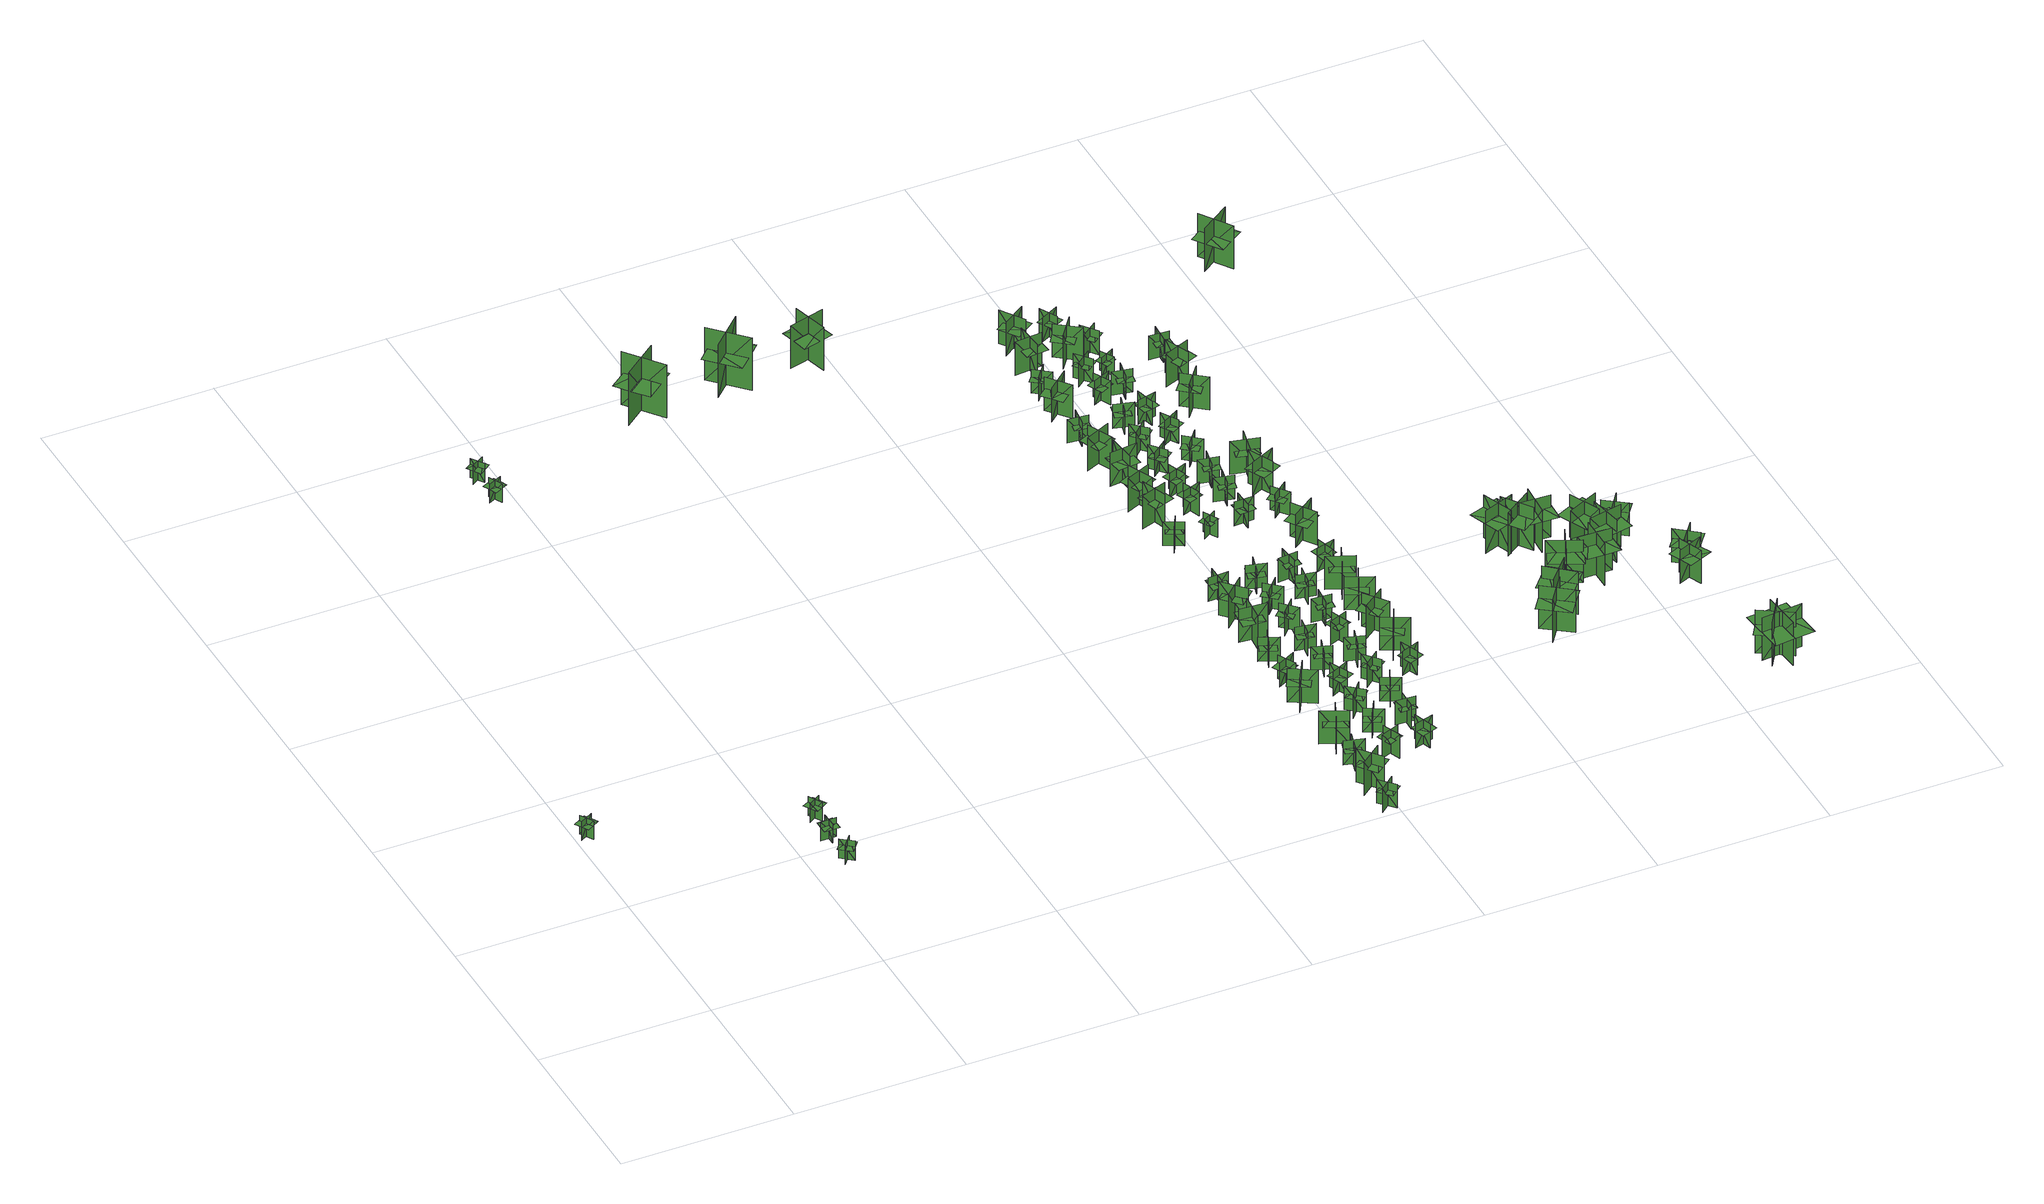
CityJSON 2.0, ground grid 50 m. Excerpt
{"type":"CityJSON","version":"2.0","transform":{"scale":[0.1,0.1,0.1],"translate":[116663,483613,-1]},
"CityObjects":{
"tree1":{"type":"SolitaryVegetationObject","geometry":[{"type":"MultiSurface","lod":"1","boundaries":[[[0,1,2]],[[0,2,3]],[[4,5,6]],[[4,6,7]],[[8,9,10]],[[8,10,11]],[[8,11,12]],[[8,12,13]]]}]},
"tree2":{"type":"SolitaryVegetationObject","geometry":[{"type":"MultiSurface","lod":"1","boundaries":[[[14,15,16]],[[14,16,17]],[[18,19,20]],[[18,20,21]],[[22,23,24]],[[22,24,25]],[[22,25,26]],[[22,26,27]]]}]},
"tree3":{"type":"SolitaryVegetationObject","geometry":[{"type":"MultiSurface","lod":"1","boundaries":[[[28,29,30]],[[28,30,31]],[[32,33,34]],[[32,34,35]],[[36,37,38]],[[36,38,39]],[[36,39,40]],[[36,40,41]]]}]},
"tree4":{"type":"SolitaryVegetationObject","geometry":[{"type":"MultiSurface","lod":"1","boundaries":[[[42,43,44]],[[42,44,45]],[[46,47,48]],[[46,48,49]],[[50,51,52]],[[50,52,53]],[[50,53,54]],[[50,54,55]]]}]},
"tree5":{"type":"SolitaryVegetationObject","geometry":[{"type":"MultiSurface","lod":"1","boundaries":[[[56,57,58]],[[56,58,59]],[[60,61,62]],[[60,62,63]],[[64,65,66]],[[64,66,67]],[[64,67,68]],[[64,68,69]]]}]},
"tree6":{"type":"SolitaryVegetationObject","geometry":[{"type":"MultiSurface","lod":"1","boundaries":[[[70,71,72]],[[70,72,73]],[[74,75,76]],[[74,76,77]],[[78,79,80]],[[78,80,81]],[[78,81,82]],[[78,82,83]]]}]},
"tree7":{"type":"SolitaryVegetationObject","geometry":[{"type":"MultiSurface","lod":"1","boundaries":[[[84,85,86]],[[84,86,87]],[[88,89,90]],[[88,90,91]],[[92,93,94]],[[92,94,95]],[[92,96,97]],[[92,97,93]]]}]},
"tree8":{"type":"SolitaryVegetationObject","geometry":[{"type":"MultiSurface","lod":"1","boundaries":[[[98,99,100]],[[98,100,101]],[[102,103,104]],[[102,104,105]],[[106,107,108]],[[106,108,109]],[[106,110,111]],[[106,111,107]]]}]},
"tree9":{"type":"SolitaryVegetationObject","geometry":[{"type":"MultiSurface","lod":"1","boundaries":[[[112,113,114]],[[112,114,115]],[[116,117,118]],[[116,118,119]],[[120,121,122]],[[120,122,123]],[[120,123,124]],[[120,124,125]]]}]},
"tree10":{"type":"SolitaryVegetationObject","geometry":[{"type":"MultiSurface","lod":"1","boundaries":[[[126,127,128]],[[126,128,129]],[[130,131,132]],[[130,132,133]],[[134,135,136]],[[134,136,137]],[[134,137,138]],[[134,138,139]]]}]},
"tree11":{"type":"SolitaryVegetationObject","geometry":[{"type":"MultiSurface","lod":"1","boundaries":[[[140,141,142]],[[140,142,143]],[[144,145,146]],[[144,146,147]],[[148,149,150]],[[148,150,151]],[[148,151,152]],[[148,152,153]]]}]},
"tree12":{"type":"SolitaryVegetationObject","geometry":[{"type":"MultiSurface","lod":"1","boundaries":[[[154,155,156]],[[154,156,157]],[[158,159,160]],[[158,160,161]],[[162,163,164]],[[162,164,165]],[[162,165,166]],[[162,166,167]]]}]},
"tree13":{"type":"SolitaryVegetationObject","geometry":[{"type":"MultiSurface","lod":"1","boundaries":[[[168,169,170]],[[168,170,171]],[[172,173,174]],[[172,174,175]],[[176,177,178]],[[176,178,179]],[[176,179,180]],[[176,180,181]]]}]},
"tree14":{"type":"SolitaryVegetationObject","geometry":[{"type":"MultiSurface","lod":"1","boundaries":[[[182,183,184]],[[182,184,185]],[[186,187,188]],[[186,188,189]],[[190,191,192]],[[190,192,193]],[[190,193,194]],[[190,194,195]]]}]},
"tree15":{"type":"SolitaryVegetationObject","geometry":[{"type":"MultiSurface","lod":"1","boundaries":[[[196,197,198]],[[196,198,199]],[[200,201,202]],[[200,202,203]],[[204,205,206]],[[204,206,207]],[[204,207,208]],[[204,208,209]]]}]},
"tree16":{"type":"SolitaryVegetationObject","geometry":[{"type":"MultiSurface","lod":"1","boundaries":[[[210,211,212]],[[210,212,213]],[[214,215,216]],[[214,216,217]],[[218,219,220]],[[218,220,221]],[[218,221,222]],[[218,222,223]]]}]},
"tree17":{"type":"SolitaryVegetationObject","geometry":[{"type":"MultiSurface","lod":"1","boundaries":[[[224,225,226]],[[224,226,227]],[[228,229,230]],[[228,230,231]],[[232,233,234]],[[232,234,235]],[[232,236,237]],[[232,237,233]]]}]},
"tree18":{"type":"SolitaryVegetationObject","geometry":[{"type":"MultiSurface","lod":"1","boundaries":[[[238,239,240]],[[238,240,241]],[[242,243,244]],[[242,244,245]],[[246,247,248]],[[246,248,249]],[[246,249,250]],[[246,250,251]]]}]},
"tree19":{"type":"SolitaryVegetationObject","geometry":[{"type":"MultiSurface","lod":"1","boundaries":[[[252,253,254]],[[252,254,255]],[[256,257,258]],[[256,258,259]],[[260,261,262]],[[260,262,263]],[[260,263,264]],[[260,264,265]]]}]},
"tree20":{"type":"SolitaryVegetationObject","geometry":[{"type":"MultiSurface","lod":"1","boundaries":[[[266,267,268]],[[266,268,269]],[[270,271,272]],[[270,272,273]],[[274,275,276]],[[274,276,277]],[[274,277,278]],[[274,278,279]]]}]},
"tree21":{"type":"SolitaryVegetationObject","geometry":[{"type":"MultiSurface","lod":"1","boundaries":[[[280,281,282]],[[280,282,283]],[[284,285,286]],[[284,286,287]],[[288,289,290]],[[288,290,291]],[[288,291,292]],[[288,292,293]]]}]},
"tree22":{"type":"SolitaryVegetationObject","geometry":[{"type":"MultiSurface","lod":"1","boundaries":[[[294,295,296]],[[294,296,297]],[[298,299,300]],[[298,300,301]],[[302,303,304]],[[302,304,305]],[[302,305,306]],[[302,306,307]]]}]},
"tree23":{"type":"SolitaryVegetationObject","geometry":[{"type":"MultiSurface","lod":"1","boundaries":[[[308,309,310]],[[308,310,311]],[[312,313,314]],[[312,314,315]],[[316,317,318]],[[316,318,319]],[[316,319,320]],[[316,320,321]]]}]},
"tree24":{"type":"SolitaryVegetationObject","geometry":[{"type":"MultiSurface","lod":"1","boundaries":[[[322,323,324]],[[322,324,325]],[[326,327,328]],[[326,328,329]],[[330,331,332]],[[330,332,333]],[[330,333,334]],[[330,334,335]]]}]},
"tree25":{"type":"SolitaryVegetationObject","geometry":[{"type":"MultiSurface","lod":"1","boundaries":[[[336,337,338]],[[336,338,339]],[[340,341,342]],[[340,342,343]],[[344,345,346]],[[344,346,347]],[[344,347,348]],[[344,348,349]]]}]},
"tree26":{"type":"SolitaryVegetationObject","geometry":[{"type":"MultiSurface","lod":"1","boundaries":[[[350,351,352]],[[350,352,353]],[[354,355,356]],[[354,356,357]],[[358,359,360]],[[358,360,361]],[[358,361,362]],[[358,362,363]]]}]},
"tree27":{"type":"SolitaryVegetationObject","geometry":[{"type":"MultiSurface","lod":"1","boundaries":[[[364,365,366]],[[364,366,367]],[[368,369,370]],[[368,370,371]],[[372,373,374]],[[372,374,375]],[[372,375,376]],[[372,376,377]]]}]},
"tree28":{"type":"SolitaryVegetationObject","geometry":[{"type":"MultiSurface","lod":"1","boundaries":[[[378,379,380]],[[378,380,381]],[[382,383,384]],[[382,384,385]],[[386,387,388]],[[386,388,389]],[[386,389,390]],[[386,390,391]]]}]},
"tree29":{"type":"SolitaryVegetationObject","geometry":[{"type":"MultiSurface","lod":"1","boundaries":[[[392,393,394]],[[392,394,395]],[[396,397,398]],[[396,398,399]],[[400,401,402]],[[400,402,403]],[[400,403,404]],[[400,404,405]]]}]},
"tree30":{"type":"SolitaryVegetationObject","geometry":[{"type":"MultiSurface","lod":"1","boundaries":[[[406,407,408]],[[406,408,409]],[[410,411,412]],[[410,412,413]],[[414,415,416]],[[414,416,417]],[[414,417,418]],[[414,418,419]]]}]},
"tree31":{"type":"SolitaryVegetationObject","geometry":[{"type":"MultiSurface","lod":"1","boundaries":[[[420,421,422]],[[420,422,423]],[[424,425,426]],[[424,426,427]],[[428,429,430]],[[428,430,431]],[[428,431,432]],[[428,432,433]]]}]},
"tree32":{"type":"SolitaryVegetationObject","geometry":[{"type":"MultiSurface","lod":"1","boundaries":[[[434,435,436]],[[434,436,437]],[[438,439,440]],[[438,440,441]],[[442,443,444]],[[442,444,445]],[[442,445,446]],[[442,446,447]]]}]},
"tree33":{"type":"SolitaryVegetationObject","geometry":[{"type":"MultiSurface","lod":"1","boundaries":[[[448,449,450]],[[448,450,451]],[[452,453,454]],[[452,454,455]],[[456,457,458]],[[456,458,459]],[[456,459,460]],[[456,460,461]]]}]},
"tree34":{"type":"SolitaryVegetationObject","geometry":[{"type":"MultiSurface","lod":"1","boundaries":[[[462,463,464]],[[462,464,465]],[[466,467,468]],[[466,468,469]],[[470,471,472]],[[470,472,473]],[[470,473,474]],[[470,474,475]]]}]},
"tree35":{"type":"SolitaryVegetationObject","geometry":[{"type":"MultiSurface","lod":"1","boundaries":[[[476,477,478]],[[476,478,479]],[[480,481,482]],[[480,482,483]],[[484,485,486]],[[484,486,487]],[[484,487,488]],[[484,488,489]]]}]},
"tree36":{"type":"SolitaryVegetationObject","geometry":[{"type":"MultiSurface","lod":"1","boundaries":[[[490,491,492]],[[490,492,493]],[[494,495,496]],[[494,496,497]],[[498,499,500]],[[498,500,501]],[[498,501,502]],[[498,502,503]]]}]},
"tree37":{"type":"SolitaryVegetationObject","geometry":[{"type":"MultiSurface","lod":"1","boundaries":[[[504,505,506]],[[504,506,507]],[[508,509,510]],[[508,510,511]],[[512,513,514]],[[512,514,515]],[[512,515,516]],[[512,516,517]]]}]},
"tree38":{"type":"SolitaryVegetationObject","geometry":[{"type":"MultiSurface","lod":"1","boundaries":[[[518,519,520]],[[518,520,521]],[[522,523,524]],[[522,524,525]],[[526,527,528]],[[526,528,529]],[[526,529,530]],[[526,530,531]]]}]},
"tree39":{"type":"SolitaryVegetationObject","geometry":[{"type":"MultiSurface","lod":"1","boundaries":[[[532,533,534]],[[532,534,535]],[[536,537,538]],[[536,538,539]],[[540,541,542]],[[540,542,543]],[[540,543,544]],[[540,544,545]]]}]},
"tree40":{"type":"SolitaryVegetationObject","geometry":[{"type":"MultiSurface","lod":"1","boundaries":[[[546,547,548]],[[546,548,549]],[[550,551,552]],[[550,552,553]],[[554,555,556]],[[554,556,557]],[[554,557,558]],[[554,558,559]]]}]},
"tree41":{"type":"SolitaryVegetationObject","geometry":[{"type":"MultiSurface","lod":"1","boundaries":[[[560,561,562]],[[560,562,563]],[[564,565,566]],[[564,566,567]],[[568,569,570]],[[568,570,571]],[[568,571,572]],[[568,572,573]]]}]},
"tree42":{"type":"SolitaryVegetationObject","geometry":[{"type":"MultiSurface","lod":"1","boundaries":[[[574,575,576]],[[574,576,577]],[[578,579,580]],[[578,580,581]],[[582,583,584]],[[582,584,585]],[[582,585,586]],[[582,586,587]]]}]},
"tree43":{"type":"SolitaryVegetationObject","geometry":[{"type":"MultiSurface","lod":"1","boundaries":[[[588,589,590]],[[588,590,591]],[[592,593,594]],[[592,594,595]],[[596,597,598]],[[596,598,599]],[[596,599,600]],[[596,600,601]]]}]},
"tree44":{"type":"SolitaryVegetationObject","geometry":[{"type":"MultiSurface","lod":"1","boundaries":[[[602,603,604]],[[602,604,605]],[[606,607,608]],[[606,608,609]],[[610,611,612]],[[610,612,613]],[[610,613,614]],[[610,614,615]]]}]},
"tree45":{"type":"SolitaryVegetationObject","geometry":[{"type":"MultiSurface","lod":"1","boundaries":[[[616,617,618]],[[616,618,619]],[[620,621,622]],[[620,622,623]],[[624,625,626]],[[624,626,627]],[[624,627,628]],[[624,628,629]]]}]},
"tree46":{"type":"SolitaryVegetationObject","geometry":[{"type":"MultiSurface","lod":"1","boundaries":[[[630,631,632]],[[630,632,633]],[[634,635,636]],[[634,636,637]],[[638,639,640]],[[638,640,641]],[[638,641,642]],[[638,642,643]]]}]},
"tree47":{"type":"SolitaryVegetationObject","geometry":[{"type":"MultiSurface","lod":"1","boundaries":[[[644,645,646]],[[644,646,647]],[[648,649,650]],[[648,650,651]],[[652,653,654]],[[652,654,655]],[[652,655,656]],[[652,656,657]]]}]},
"tree48":{"type":"SolitaryVegetationObject","geometry":[{"type":"MultiSurface","lod":"1","boundaries":[[[658,659,660]],[[658,660,661]],[[662,663,664]],[[662,664,665]],[[666,667,668]],[[666,668,669]],[[666,669,670]],[[666,670,671]]]}]},
"tree49":{"type":"SolitaryVegetationObject","geometry":[{"type":"MultiSurface","lod":"1","boundaries":[[[672,673,674]],[[672,674,675]],[[676,677,678]],[[676,678,679]],[[680,681,682]],[[680,682,683]],[[680,683,684]],[[680,684,685]]]}]},
"tree50":{"type":"SolitaryVegetationObject","geometry":[{"type":"MultiSurface","lod":"1","boundaries":[[[686,687,688]],[[686,688,689]],[[690,691,692]],[[690,692,693]],[[694,695,696]],[[694,696,697]],[[694,697,698]],[[694,698,699]]]}]},
"tree51":{"type":"SolitaryVegetationObject","geometry":[{"type":"MultiSurface","lod":"1","boundaries":[[[700,701,702]],[[700,702,703]],[[704,705,706]],[[704,706,707]],[[708,709,710]],[[708,710,711]],[[708,711,712]],[[708,712,713]]]}]},
"tree52":{"type":"SolitaryVegetationObject","geometry":[{"type":"MultiSurface","lod":"1","boundaries":[[[714,715,716]],[[714,716,717]],[[718,719,720]],[[718,720,721]],[[722,723,724]],[[722,724,725]],[[722,725,726]],[[722,726,727]]]}]},
"tree53":{"type":"SolitaryVegetationObject","geometry":[{"type":"MultiSurface","lod":"1","boundaries":[[[728,729,730]],[[728,730,731]],[[732,733,734]],[[732,734,735]],[[736,737,738]],[[736,738,739]],[[736,739,740]],[[736,740,741]]]}]},
"tree54":{"type":"SolitaryVegetationObject","geometry":[{"type":"MultiSurface","lod":"1","boundaries":[[[742,743,744]],[[742,744,745]],[[746,747,748]],[[746,748,749]],[[750,751,752]],[[750,752,753]],[[750,753,754]],[[750,754,755]]]}]},
"tree55":{"type":"SolitaryVegetationObject","geometry":[{"type":"MultiSurface","lod":"1","boundaries":[[[756,757,758]],[[756,758,759]],[[760,761,762]],[[760,762,763]],[[764,765,766]],[[764,766,767]],[[764,767,768]],[[764,768,769]]]}]},
"tree56":{"type":"SolitaryVegetationObject","geometry":[{"type":"MultiSurface","lod":"1","boundaries":[[[770,771,772]],[[770,772,773]],[[774,775,776]],[[774,776,777]],[[778,779,780]],[[778,780,781]],[[778,781,782]],[[778,782,783]]]}]},
"tree57":{"type":"SolitaryVegetationObject","geometry":[{"type":"MultiSurface","lod":"1","boundaries":[[[784,785,786]],[[784,786,787]],[[788,789,790]],[[788,790,791]],[[792,793,794]],[[792,794,795]],[[792,795,796]],[[792,796,797]]]}]},
"tree58":{"type":"SolitaryVegetationObject","geometry":[{"type":"MultiSurface","lod":"1","boundaries":[[[798,799,800]],[[798,800,801]],[[802,803,804]],[[802,804,805]],[[806,807,808]],[[806,808,809]],[[806,809,810]],[[806,810,811]]]}]},
"tree59":{"type":"SolitaryVegetationObject","geometry":[{"type":"MultiSurface","lod":"1","boundaries":[[[812,813,814]],[[812,814,815]],[[816,817,818]],[[816,818,819]],[[820,821,822]],[[820,822,823]],[[820,823,824]],[[820,824,825]]]}]},
"tree60":{"type":"SolitaryVegetationObject","geometry":[{"type":"MultiSurface","lod":"1","boundaries":[[[826,827,828]],[[826,828,829]],[[830,831,832]],[[830,832,833]],[[834,835,836]],[[834,836,837]],[[834,837,838]],[[834,838,839]]]}]},
"tree61":{"type":"SolitaryVegetationObject","geometry":[{"type":"MultiSurface","lod":"1","boundaries":[[[840,841,842]],[[840,842,843]],[[844,845,846]],[[844,846,847]],[[848,849,850]],[[848,850,851]],[[848,851,852]],[[848,852,853]]]}]},
"tree62":{"type":"SolitaryVegetationObject","geometry":[{"type":"MultiSurface","lod":"1","boundaries":[[[854,855,856]],[[854,856,857]],[[858,859,860]],[[858,860,861]],[[862,863,864]],[[862,864,865]],[[862,865,866]],[[862,866,867]]]}]},
"tree63":{"type":"SolitaryVegetationObject","geometry":[{"type":"MultiSurface","lod":"1","boundaries":[[[868,869,870]],[[868,870,871]],[[872,873,874]],[[872,874,875]],[[876,877,878]],[[876,878,879]],[[876,879,880]],[[876,880,881]]]}]},
"tree64":{"type":"SolitaryVegetationObject","geometry":[{"type":"MultiSurface","lod":"1","boundaries":[[[882,883,884]],[[882,884,885]],[[886,887,888]],[[886,888,889]],[[890,891,892]],[[890,892,893]],[[890,893,894]],[[890,894,895]]]}]},
"tree65":{"type":"SolitaryVegetationObject","geometry":[{"type":"MultiSurface","lod":"1","boundaries":[[[896,897,898]],[[896,898,899]],[[900,901,902]],[[900,902,903]],[[904,905,906]],[[904,906,907]],[[904,907,908]],[[904,908,909]]]}]},
"tree66":{"type":"SolitaryVegetationObject","geometry":[{"type":"MultiSurface","lod":"1","boundaries":[[[910,911,912]],[[910,912,913]],[[914,915,916]],[[914,916,917]],[[918,919,920]],[[918,920,921]],[[918,921,922]],[[918,922,923]]]}]},
"tree67":{"type":"SolitaryVegetationObject","geometry":[{"type":"MultiSurface","lod":"1","boundaries":[[[924,925,926]],[[924,926,927]],[[928,929,930]],[[928,930,931]],[[932,933,934]],[[932,934,935]],[[932,935,936]],[[932,936,937]]]}]},
"tree68":{"type":"SolitaryVegetationObject","geometry":[{"type":"MultiSurface","lod":"1","boundaries":[[[938,939,940]],[[938,940,941]],[[942,943,944]],[[942,944,945]],[[946,947,948]],[[946,948,949]],[[946,949,950]],[[946,950,951]]]}]},
"tree69":{"type":"SolitaryVegetationObject","geometry":[{"type":"MultiSurface","lod":"1","boundaries":[[[952,953,954]],[[952,954,955]],[[956,957,958]],[[956,958,959]],[[960,961,962]],[[960,962,963]],[[960,963,964]],[[960,964,965]]]}]},
"tree70":{"type":"SolitaryVegetationObject","geometry":[{"type":"MultiSurface","lod":"1","boundaries":[[[966,967,968]],[[966,968,969]],[[970,971,972]],[[970,972,973]],[[974,975,976]],[[974,976,977]],[[974,977,978]],[[974,978,979]]]}]},
"tree71":{"type":"SolitaryVegetationObject","geometry":[{"type":"MultiSurface","lod":"1","boundaries":[[[980,981,982]],[[980,982,983]],[[984,985,986]],[[984,986,987]],[[988,989,990]],[[988,990,991]],[[988,991,992]],[[988,992,993]]]}]},
"tree72":{"type":"SolitaryVegetationObject","geometry":[{"type":"MultiSurface","lod":"1","boundaries":[[[994,995,996]],[[994,996,997]],[[998,999,1000]],[[998,1000,1001]],[[1002,1003,1004]],[[1002,1004,1005]],[[1002,1005,1006]],[[1002,1006,1007]]]}]},
"tree73":{"type":"SolitaryVegetationObject","geometry":[{"type":"MultiSurface","lod":"1","boundaries":[[[1008,1009,1010]],[[1008,1010,1011]],[[1012,1013,1014]],[[1012,1014,1015]],[[1016,1017,1018]],[[1016,1018,1019]],[[1016,1019,1020]],[[1016,1020,1021]]]}]},
"tree74":{"type":"SolitaryVegetationObject","geometry":[{"type":"MultiSurface","lod":"1","boundaries":[[[1022,1023,1024]],[[1022,1024,1025]],[[1026,1027,1028]],[[1026,1028,1029]],[[1030,1031,1032]],[[1030,1032,1033]],[[1030,1033,1034]],[[1030,1034,1035]]]}]},
"tree75":{"type":"SolitaryVegetationObject","geometry":[{"type":"MultiSurface","lod":"1","boundaries":[[[1036,1037,1038]],[[1036,1038,1039]],[[1040,1041,1042]],[[1040,1042,1043]],[[1044,1045,1046]],[[1044,1046,1047]],[[1044,1047,1048]],[[1044,1048,1049]]]}]},
"tree76":{"type":"SolitaryVegetationObject","geometry":[{"type":"MultiSurface","lod":"1","boundaries":[[[1050,1051,1052]],[[1050,1052,1053]],[[1054,1055,1056]],[[1054,1056,1057]],[[1058,1059,1060]],[[1058,1060,1061]],[[1058,1061,1062]],[[1058,1062,1063]]]}]},
"tree77":{"type":"SolitaryVegetationObject","geometry":[{"type":"MultiSurface","lod":"1","boundaries":[[[1064,1065,1066]],[[1064,1066,1067]],[[1068,1069,1070]],[[1068,1070,1071]],[[1072,1073,1074]],[[1072,1074,1075]],[[1072,1075,1076]],[[1072,1076,1077]]]}]},
"tree78":{"type":"SolitaryVegetationObject","geometry":[{"type":"MultiSurface","lod":"1","boundaries":[[[1078,1079,1080]],[[1078,1080,1081]],[[1082,1083,1084]],[[1082,1084,1085]],[[1086,1087,1088]],[[1086,1088,1089]],[[1086,1089,1090]],[[1086,1090,1091]]]}]},
"tree79":{"type":"SolitaryVegetationObject","geometry":[{"type":"MultiSurface","lod":"1","boundaries":[[[1092,1093,1094]],[[1092,1094,1095]],[[1096,1097,1098]],[[1096,1098,1099]],[[1100,1101,1102]],[[1100,1102,1103]],[[1100,1103,1104]],[[1100,1104,1105]]]}]},
"tree80":{"type":"SolitaryVegetationObject","geometry":[{"type":"MultiSurface","lod":"1","boundaries":[[[1106,1107,1108]],[[1106,1108,1109]],[[1110,1111,1112]],[[1110,1112,1113]],[[1114,1115,1116]],[[1114,1116,1117]],[[1114,1117,1118]],[[1114,1118,1119]]]}]},
"tree81":{"type":"SolitaryVegetationObject","geometry":[{"type":"MultiSurface","lod":"1","boundaries":[[[1120,1121,1122]],[[1120,1122,1123]],[[1124,1125,1126]],[[1124,1126,1127]],[[1128,1129,1130]],[[1128,1130,1131]],[[1128,1131,1132]],[[1128,1132,1133]]]}]},
"tree82":{"type":"SolitaryVegetationObject","geometry":[{"type":"MultiSurface","lod":"1","boundaries":[[[1134,1135,1136]],[[1134,1136,1137]],[[1138,1139,1140]],[[1138,1140,1141]],[[1142,1143,1144]],[[1142,1144,1145]],[[1142,1145,1146]],[[1142,1146,1147]]]}]},
"tree83":{"type":"SolitaryVegetationObject","geometry":[{"type":"MultiSurface","lod":"1","boundaries":[[[1148,1149,1150]],[[1148,1150,1151]],[[1152,1153,1154]],[[1152,1154,1155]],[[1156,1157,1158]],[[1156,1158,1159]],[[1156,1159,1160]],[[1156,1160,1161]]]}]},
"tree84":{"type":"SolitaryVegetationObject","geometry":[{"type":"MultiSurface","lod":"1","boundaries":[[[1162,1163,1164]],[[1162,1164,1165]],[[1166,1167,1168]],[[1166,1168,1169]],[[1170,1171,1172]],[[1170,1172,1173]],[[1170,1173,1174]],[[1170,1174,1175]]]}]},
"tree85":{"type":"SolitaryVegetationObject","geometry":[{"type":"MultiSurface","lod":"1","boundaries":[[[1176,1177,1178]],[[1176,1178,1179]],[[1180,1181,1182]],[[1180,1182,1183]],[[1184,1185,1186]],[[1184,1186,1187]],[[1184,1187,1188]],[[1184,1188,1189]]]}]},
"tree86":{"type":"SolitaryVegetationObject","geometry":[{"type":"MultiSurface","lod":"1","boundaries":[[[1190,1191,1192]],[[1190,1192,1193]],[[1194,1195,1196]],[[1194,1196,1197]],[[1198,1199,1200]],[[1198,1200,1201]],[[1198,1201,1202]],[[1198,1202,1203]]]}]},
"tree87":{"type":"SolitaryVegetationObject","geometry":[{"type":"MultiSurface","lod":"1","boundaries":[[[1204,1205,1206]],[[1204,1206,1207]],[[1208,1209,1210]],[[1208,1210,1211]],[[1212,1213,1214]],[[1212,1214,1215]],[[1212,1215,1216]],[[1212,1216,1217]]]}]},
"tree88":{"type":"SolitaryVegetationObject","geometry":[{"type":"MultiSurface","lod":"1","boundaries":[[[1218,1219,1220]],[[1218,1220,1221]],[[1222,1223,1224]],[[1222,1224,1225]],[[1226,1227,1228]],[[1226,1228,1229]],[[1226,1229,1230]],[[1226,1230,1231]]]}]},
"tree89":{"type":"SolitaryVegetationObject","geometry":[{"type":"MultiSurface","lod":"1","boundaries":[[[1232,1233,1234]],[[1232,1234,1235]],[[1236,1237,1238]],[[1236,1238,1239]],[[1240,1241,1242]],[[1240,1242,1243]],[[1240,1241,1244]],[[1240,1244,1245]]]}]},
"tree90":{"type":"SolitaryVegetationObject","geometry":[{"type":"MultiSurface","lod":"1","boundaries":[[[1246,1247,1248]],[[1246,1248,1249]],[[1250,1251,1252]],[[1250,1252,1253]],[[1254,1255,1256]],[[1254,1256,1257]],[[1254,1257,1258]],[[1254,1258,1259]]]}]},
"tree91":{"type":"SolitaryVegetationObject","geometry":[{"type":"MultiSurface","lod":"1","boundaries":[[[1260,1261,1262]],[[1260,1262,1263]],[[1264,1265,1266]],[[1264,1266,1267]],[[1268,1269,1270]],[[1268,1270,1271]],[[1268,1271,1272]],[[1268,1272,1273]]]}]},
"tree92":{"type":"SolitaryVegetationObject","geometry":[{"type":"MultiSurface","lod":"1","boundaries":[[[1274,1275,1276]],[[1274,1276,1277]],[[1278,1279,1280]],[[1278,1280,1281]],[[1282,1283,1284]],[[1282,1284,1285]],[[1282,1285,1286]],[[1282,1286,1287]]]}]},
"tree93":{"type":"SolitaryVegetationObject","geometry":[{"type":"MultiSurface","lod":"1","boundaries":[[[1288,1289,1290]],[[1288,1290,1291]],[[1292,1293,1294]],[[1292,1294,1295]],[[1296,1297,1298]],[[1296,1298,1299]],[[1296,1300,1301]],[[1296,1301,1297]]]}]},
"tree94":{"type":"SolitaryVegetationObject","geometry":[{"type":"MultiSurface","lod":"1","boundaries":[[[1302,1303,1304]],[[1302,1304,1305]],[[1306,1307,1308]],[[1306,1308,1309]],[[1310,1311,1312]],[[1310,1312,1313]],[[1310,1313,1314]],[[1310,1314,1315]]]}]}
},
"vertices":[
[22,838,2],[45,800,2],[45,800,63],[22,838,63],[15,809,2],[53,832,2],[53,832,63],[15,809,63],[15,809,46],[26,790,46],[64,813,46],[53,832,46],[42,851,46],[4,828,46],
[618,418,7],[584,446,7],[584,446,69],[618,418,69],[615,448,7],[587,413,7],[587,413,69],[615,448,69],[615,448,52],[598,461,52],[570,427,52],[587,413,52],[605,399,52],[632,434,52],
[598,512,7],[597,556,7],[597,556,68],[598,512,68],[618,533,7],[574,532,7],[574,532,68],[618,533,68],[618,533,51],[618,556,51],[573,554,51],[574,532,51],[575,510,51],[619,511,51],
[620,640,7],[583,617,7],[583,617,68],[620,640,68],[592,647,7],[615,609,7],[615,609,68],[592,647,68],[592,647,51],[573,636,51],[596,598,51],[615,609,51],[634,621,51],[611,659,51],
[441,2261,5],[461,2221,5],[461,2221,66],[441,2261,66],[431,2233,5],[471,2253,5],[471,2253,66],[431,2233,66],[431,2233,49],[441,2213,49],[481,2233,49],[471,2253,49],[461,2272,49],[422,2253,49],
[461,2325,1],[436,2361,1],[436,2361,63],[461,2325,63],[467,2354,1],[430,2329,1],[430,2329,63],[467,2354,63],[467,2354,45],[454,2372,45],[418,2347,45],[430,2329,45],[443,2310,45],[479,2335,45],
[1012,2469,0],[907,2387,0],[907,2387,172],[1012,2469,172],[929,2478,0],[929,2478,172],[1011,2374,172],[1011,2374,0],[1008,2460,106],[917,2388,106],[951,2346,106],[1041,2417,106],[974,2503,106],[883,2432,106],
[1170,2477,2],[1262,2382,2],[1262,2382,173],[1170,2477,173],[1169,2394,2],[1169,2394,173],[1264,2486,173],[1264,2486,2],[1180,2475,107],[1260,2391,107],[1298,2429,107],[1219,2512,107],[1140,2436,107],[1219,2353,107],
[1992,12,6],[1953,55,6],[1953,55,83],[1992,12,83],[1994,49,6],[1994,49,83],[1950,10,83],[1950,10,6],[1994,49,59],[1978,67,59],[1943,36,59],[1959,18,59],[1975,0,59],[2010,31,59],
[1995,96,7],[1945,160,7],[1945,160,116],[1995,96,116],[2001,148,7],[2001,148,116],[1937,97,116],[1937,97,7],[2001,148,81],[1980,175,81],[1929,134,81],[1950,108,81],[1971,81,81],[2022,122,81],
[1977,257,9],[1962,201,9],[1962,201,87],[1977,257,87],[1945,238,9],[1945,238,87],[2001,224,87],[2001,224,9],[1945,238,62],[1939,215,62],[1984,203,62],[1990,227,62],[1996,250,62],[1951,262,62],
[2000,315,9],[1926,348,9],[1926,348,117],[2000,315,117],[1981,363,9],[1981,363,117],[1948,289,117],[1948,289,9],[1981,363,83],[1950,377,83],[1924,318,83],[1955,304,83],[1986,290,83],[2012,349,83],
[1982,564,8],[1941,494,8],[1941,494,117],[1982,564,117],[1932,551,8],[1932,551,117],[2002,510,117],[2002,510,8],[1932,551,83],[1915,521,83],[1971,489,83],[1988,518,83],[2005,547,83],[1949,580,83],
[2103,241,9],[2049,220,9],[2049,220,86],[2103,241,86],[2069,256,9],[2069,256,86],[2090,201,86],[2090,201,9],[2069,256,62],[2047,247,62],[2063,203,62],[2086,212,62],[2109,221,62],[2092,264,62],
[1955,654,7],[1981,602,7],[1981,602,84],[1955,654,84],[1943,618,7],[1943,618,84],[1995,645,84],[1995,645,7],[1943,618,60],[1954,597,60],[1996,618,60],[1985,639,60],[1974,661,60],[1932,640,60],
[2052,346,9],[2103,318,9],[2103,318,87],[2052,346,87],[2063,311,9],[2063,311,87],[2091,361,87],[2091,361,9],[2063,311,62],[2084,299,62],[2107,339,62],[2085,351,62],[2064,363,62],[2041,322,62],
[1498,2452,3],[1394,2423,3],[1394,2423,143],[1498,2452,143],[1439,2485,3],[1439,2485,143],[1468,2380,143],[1468,2380,3],[1493,2446,90],[1402,2421,90],[1413,2379,90],[1504,2403,90],[1481,2490,90],[1390,2465,90],
[1938,742,8],[1992,719,8],[1992,719,86],[1938,742,86],[1953,707,8],[1953,707,86],[1975,761,86],[1975,761,8],[1953,707,61],[1975,698,61],[1993,741,61],[1970,750,61],[1948,759,61],[1930,716,61],
[2096,415,10],[2051,453,10],[2051,453,87],[2096,415,87],[2093,453,10],[2093,453,87],[2055,408,87],[2055,408,10],[2093,453,63],[2074,468,63],[2044,433,63],[2062,417,63],[2081,401,63],[2111,437,63],
[1968,870,10],[1961,788,10],[1961,788,118],[1968,870,118],[1928,836,10],[1928,836,118],[2009,829,118],[2009,829,10],[1928,836,84],[1925,802,84],[1990,797,84],[1993,830,84],[1996,864,84],[1931,869,84],
[2050,520,10],[2102,545,10],[2102,545,88],[2050,520,88],[2085,508,10],[2085,508,88],[2060,560,88],[2060,560,10],[2085,508,64],[2107,518,64],[2087,560,64],[2065,550,64],[2043,539,64],[2063,497,64],
[2148,226,7],[2204,243,7],[2204,243,85],[2148,226,85],[2182,209,7],[2182,209,85],[2164,264,85],[2164,264,7],[2182,209,60],[2205,216,60],[2191,260,60],[2168,253,60],[2144,246,60],[2158,201,60],
[1989,905,11],[1933,965,11],[1933,965,120],[1989,905,120],[1990,957,11],[1990,957,120],[1931,902,120],[1931,902,11],[1990,957,85],[1967,982,85],[1920,938,85],[1943,913,85],[1966,888,85],[2014,932,85],
[2099,625,11],[2044,643,11],[2044,643,88],[2099,625,88],[2082,658,11],[2082,658,88],[2064,603,88],[2064,603,11],[2082,658,64],[2059,665,64],[2044,621,64],[2067,614,64],[2090,606,64],[2105,650,64],
[2199,333,10],[2141,335,10],[2141,335,88],[2199,333,88],[2174,360,10],[2174,360,88],[2172,302,88],[2172,302,10],[2174,360,63],[2149,361,63],[2148,314,63],[2172,314,63],[2196,313,63],[2198,359,63],
[1935,1032,8],[1993,1034,8],[1993,1034,86],[1935,1032,86],[1962,1007,8],[1962,1007,86],[1960,1065,86],[1960,1065,8],[1962,1007,62],[1986,1007,62],[1985,1054,62],[1961,1053,62],[1936,1053,62],[1937,1006,62],
[2074,760,11],[2065,703,11],[2065,703,88],[2074,760,88],[2044,738,11],[2044,738,88],[2102,729,88],[2102,729,11],[2044,738,64],[2041,714,64],[2087,707,64],[2090,731,64],[2094,755,64],[2048,762,64],
[2150,446,11],[2202,421,11],[2202,421,88],[2150,446,88],[2163,411,11],[2163,411,88],[2187,464,88],[2187,464,11],[2163,411,64],[2184,401,64],[2204,443,64],[2182,453,64],[2161,464,64],[2141,422,64],
[2089,852,10],[2049,810,10],[2049,810,88],[2089,852,88],[2051,851,10],[2051,851,88],[2093,811,88],[2093,811,10],[2051,851,63],[2035,834,63],[2068,802,63],[2085,819,63],[2102,837,63],[2068,869,63],
[2187,513,11],[2149,557,11],[2149,557,89],[2187,513,89],[2190,550,11],[2190,550,89],[2145,513,89],[2145,513,11],[2190,550,64],[2174,569,64],[2139,539,64],[2154,520,64],[2170,502,64],[2205,531,64],
[2050,948,10],[2095,910,10],[2095,910,88],[2050,948,88],[2053,911,10],[2053,911,88],[2091,955,88],[2091,955,10],[2053,911,63],[2072,895,63],[2102,930,63],[2084,946,63],[2065,962,63],[2035,927,63],
[1984,1277,9],[1933,1303,9],[1933,1303,86],[1984,1277,86],[1973,1313,9],[1973,1313,86],[1946,1261,86],[1946,1261,9],[1973,1313,62],[1951,1323,62],[1930,1282,62],[1952,1271,62],[1973,1260,62],[1994,1302,62],
[2195,625,12],[2139,641,12],[2139,641,89],[2195,625,89],[2177,657,12],[2177,657,89],[2161,601,89],[2161,601,12],[2177,657,65],[2153,664,65],[2141,619,65],[2164,613,65],[2188,606,65],[2200,651,65],
[2044,1038,9],[2101,1023,9],[2101,1023,87],[2044,1038,87],[2063,1006,9],[2063,1006,87],[2078,1062,87],[2078,1062,9],[2063,1006,62],[2087,1000,62],[2099,1045,62],[2075,1051,62],[2052,1057,62],[2040,1012,62],
[1971,1370,9],[1944,1447,9],[1944,1447,117],[1971,1370,117],[1993,1417,9],[1993,1417,117],[1916,1390,117],[1916,1390,9],[1993,1417,83],[1982,1449,83],[1920,1428,83],[1932,1396,83],[1943,1364,83],[2004,1385,83],
[2193,741,12],[2139,720,12],[2139,720,89],[2193,741,89],[2159,756,12],[2159,756,89],[2180,701,89],[2180,701,12],[2159,756,65],[2136,747,65],[2153,703,65],[2176,712,65],[2198,721,65],[2181,764,65],
[1989,1507,8],[1915,1474,8],[1915,1474,117],[1989,1507,117],[1940,1525,8],[1940,1525,117],[1974,1451,117],[1974,1451,8],[1940,1525,83],[1909,1511,83],[1936,1452,83],[1967,1466,83],[1998,1480,83],[1971,1539,83],
[2166,805,8],[2171,863,8],[2171,863,86],[2166,805,86],[2195,829,8],[2195,829,86],[2137,834,86],[2137,834,8],[2195,829,61],[2197,853,61],[2150,857,61],[2148,833,61],[2146,809,61],[2193,805,61],
[1919,1591,11],[2000,1600,11],[2000,1600,120],[1919,1591,120],[1960,1558,11],[1960,1558,120],[1951,1639,120],[1951,1639,11],[1960,1558,85],[1993,1562,85],[1987,1627,85],[1953,1623,85],[1919,1620,85],[1926,1555,85],
[2254,525,7],[2308,546,7],[2308,546,85],[2254,525,85],[2289,510,7],[2289,510,85],[2267,564,85],[2267,564,7],[2289,510,60],[2311,519,60],[2294,562,60],[2271,553,60],[2249,544,60],[2266,501,60],
[1971,1714,8],[1897,1680,8],[1897,1680,116],[1971,1714,116],[1922,1732,8],[1922,1732,116],[1956,1658,116],[1956,1658,8],[1922,1732,82],[1891,1718,82],[1918,1659,82],[1949,1673,82],[1980,1687,82],[1953,1746,82],
[2171,960,13],[2162,902,13],[2162,902,90],[2171,960,90],[2141,938,13],[2141,938,90],[2198,929,90],[2198,929,13],[2141,938,66],[2137,914,66],[2183,906,66],[2187,930,66],[2190,954,66],[2144,962,66],
[2083,1305,10],[2043,1281,10],[2043,1281,72],[2083,1305,72],[2054,1312,10],[2054,1312,72],[2077,1272,72],[2077,1272,10],[2054,1312,53],[2037,1302,53],[2056,1270,53],[2073,1280,53],[2089,1290,53],[2070,1322,53],
[2295,664,9],[2259,592,9],[2259,592,117],[2295,664,117],[2246,648,9],[2246,648,117],[2319,611,117],[2319,611,9],[2246,648,83],[2231,617,83],[2289,588,83],[2304,618,83],[2319,649,83],[2261,678,83],
[2170,1005,9],[2163,1063,9],[2163,1063,87],[2170,1005,87],[2193,1034,9],[2193,1034,87],[2135,1028,87],[2135,1028,9],[2193,1034,62],[2190,1059,62],[2144,1054,62],[2147,1029,62],[2149,1005,62],[2195,1010,62],
[1930,1784,8],[1938,1842,8],[1938,1842,85],[1930,1784,85],[1960,1807,8],[1960,1807,85],[1902,1814,85],[1902,1814,8],[1960,1807,61],[1963,1831,61],[1917,1837,61],[1914,1813,61],[1911,1788,61],[1957,1783,61],
[2054,1432,9],[2074,1377,9],[2074,1377,87],[2054,1432,87],[2039,1398,9],[2039,1398,87],[2093,1418,87],[2093,1418,9],[2039,1398,63],[2047,1376,63],[2090,1391,63],[2082,1414,63],[2074,1437,63],[2030,1421,63],
[2302,757,8],[2237,708,8],[2237,708,116],[2302,757,116],[2250,764,8],[2250,764,116],[2300,699,116],[2300,699,8],[2250,764,82],[2223,743,82],[2263,692,82],[2290,712,82],[2317,733,82],[2277,784,82],
[2054,1519,9],[2075,1464,9],[2075,1464,87],[2054,1519,87],[2040,1484,9],[2040,1484,87],[2094,1505,87],[2094,1505,9],[2040,1484,62],[2048,1462,62],[2092,1479,62],[2083,1501,62],[2074,1524,62],[2031,1507,62],
[1909,1968,7],[1961,1906,7],[1961,1906,116],[1909,1968,116],[1905,1916,7],[1905,1916,116],[1967,1969,116],[1967,1969,7],[1905,1916,81],[1927,1890,81],[1976,1932,81],[1954,1958,81],[1932,1984,81],[1883,1942,81],
[2288,865,8],[2254,791,8],[2254,791,116],[2288,865,116],[2239,847,8],[2239,847,116],[2313,813,116],[2313,813,8],[2239,847,82],[2225,816,82],[2284,789,82],[2298,820,82],[2313,850,82],[2254,878,82],
[1948,2057,8],[1913,2010,8],[1913,2010,85],[1948,2057,85],[1911,2051,8],[1911,2051,85],[1957,2017,85],[1957,2017,8],[1911,2051,61],[1896,2032,61],[1933,2004,61],[1948,2024,61],[1962,2043,61],[1925,2071,61],
[2043,1582,9],[2088,1619,9],[2088,1619,86],[2043,1582,86],[2080,1579,9],[2080,1579,86],[2043,1623,86],[2043,1623,9],[2080,1579,62],[2099,1594,62],[2069,1630,62],[2051,1614,62],[2032,1599,62],[2062,1563,62],
[2307,917,7],[2232,949,7],[2232,949,116],[2307,917,116],[2287,966,7],[2287,966,116],[2255,891,116],[2255,891,7],[2287,966,82],[2256,979,82],[2230,919,82],[2262,906,82],[2293,892,82],[2319,952,82],
[2137,1297,11],[2195,1300,11],[2195,1300,88],[2137,1297,88],[2165,1272,11],[2165,1272,88],[2162,1330,88],[2162,1330,11],[2165,1272,64],[2189,1274,64],[2187,1320,64],[2162,1319,64],[2138,1318,64],[2141,1271,64],
[2078,1685,9],[2037,1726,9],[2037,1726,86],[2078,1685,86],[2078,1722,9],[2078,1722,86],[2037,1681,86],[2037,1681,9],[2078,1722,62],[2061,1739,62],[2028,1706,62],[2045,1689,62],[2062,1672,62],[2095,1705,62],
[2265,1059,8],[2282,1004,8],[2282,1004,85],[2265,1059,85],[2247,1026,8],[2247,1026,85],[2303,1043,85],[2303,1043,8],[2247,1026,61],[2254,1003,61],[2299,1017,61],[2292,1040,61],[2285,1063,61],[2240,1049,61],
[2158,1383,10],[2169,1440,10],[2169,1440,88],[2158,1383,88],[2189,1404,10],[2189,1404,88],[2132,1415,88],[2132,1415,10],[2189,1404,63],[2193,1427,63],[2148,1437,63],[2143,1413,63],[2138,1389,63],[2184,1380,63],
[1954,2105,8],[1947,2186,8],[1947,2186,116],[1954,2105,116],[1987,2145,8],[1987,2145,116],[1906,2138,116],[1906,2138,8],[1987,2145,82],[1984,2179,82],[1919,2173,82],[1922,2139,82],[1925,2105,82],[1990,2111,82],
[2066,1834,11],[2051,1778,11],[2051,1778,89],[2066,1834,89],[2034,1816,11],[2034,1816,89],[2090,1801,89],[2090,1801,11],[2034,1816,64],[2028,1792,64],[2073,1780,64],[2079,1804,64],[2085,1827,64],[2040,1839,64],
[2156,1472,10],[2167,1529,10],[2167,1529,88],[2156,1472,88],[2187,1493,10],[2187,1493,88],[2129,1504,88],[2129,1504,10],[2187,1493,64],[2191,1517,64],[2145,1525,64],[2141,1502,64],[2137,1478,64],[2182,1469,64],
[2252,1198,8],[2298,1131,8],[2298,1131,116],[2252,1198,116],[2243,1146,8],[2243,1146,116],[2309,1193,116],[2309,1193,8],[2243,1146,82],[2262,1119,82],[2315,1156,82],[2296,1184,82],[2277,1211,82],[2223,1174,82],
[1922,2224,8],[1989,2270,8],[1989,2270,117],[1922,2224,117],[1973,2215,8],[1973,2215,117],[1927,2282,117],[1927,2282,8],[1973,2215,82],[2001,2234,82],[1964,2288,82],[1936,2268,82],[1908,2249,82],[1945,2195,82],
[2139,1617,10],[2184,1580,10],[2184,1580,88],[2139,1617,88],[2143,1580,10],[2143,1580,88],[2180,1625,88],[2180,1625,10],[2143,1580,64],[2162,1564,64],[2191,1601,64],[2172,1616,64],[2153,1631,64],[2124,1595,64],
[2048,1964,10],[2074,1912,10],[2074,1912,88],[2048,1964,88],[2036,1929,10],[2036,1929,88],[2089,1954,88],[2089,1954,10],[2036,1929,63],[2047,1907,63],[2089,1927,63],[2078,1949,63],[2067,1971,63],[2026,1950,63],
[2253,1322,9],[2290,1276,9],[2290,1276,86],[2253,1322,86],[2249,1285,9],[2249,1285,86],[2295,1321,86],[2295,1321,9],[2249,1285,62],[2265,1266,62],[2301,1295,62],[2285,1314,62],[2270,1333,62],[2234,1303,62],
[2125,1691,10],[2174,1722,10],[2174,1722,88],[2125,1691,88],[2161,1683,10],[2161,1683,88],[2131,1732,88],[2131,1732,10],[2161,1683,63],[2182,1695,63],[2157,1735,63],[2137,1722,63],[2116,1709,63],[2141,1670,63],
[2101,1803,11],[2157,1817,11],[2157,1817,89],[2101,1803,89],[2133,1784,11],[2133,1784,89],[2119,1841,89],[2119,1841,11],[2133,1784,64],[2156,1790,64],[2145,1835,64],[2122,1829,64],[2098,1824,64],[2109,1778,64],
[2075,2019,9],[2038,2064,9],[2038,2064,87],[2075,2019,87],[2078,2056,9],[2078,2056,87],[2033,2019,87],[2033,2019,9],[2078,2056,62],[2063,2075,62],[2027,2046,62],[2042,2027,62],[2057,2008,62],[2094,2037,62],
[2237,1394,10],[2310,1429,10],[2310,1429,119],[2237,1394,119],[2286,1377,10],[2286,1377,119],[2251,1450,119],[2251,1450,10],[2286,1377,84],[2316,1392,84],[2289,1450,84],[2258,1436,84],[2227,1421,84],[2255,1362,84],
[2079,2173,10],[2030,2107,10],[2030,2107,118],[2079,2173,118],[2027,2165,10],[2027,2165,118],[2092,2116,118],[2092,2116,10],[2027,2165,84],[2007,2137,84],[2059,2099,84],[2079,2126,84],[2100,2153,84],[2047,2192,84],
[2119,1915,11],[2131,1972,11],[2131,1972,88],[2119,1915,88],[2150,1936,11],[2150,1936,88],[2093,1947,88],[2093,1947,11],[2150,1936,64],[2155,1959,64],[2109,1969,64],[2104,1945,64],[2099,1921,64],[2145,1912,64],
[2304,1490,7],[2225,1508,7],[2225,1508,115],[2304,1490,115],[2276,1534,7],[2276,1534,115],[2259,1455,115],[2259,1455,7],[2276,1534,81],[2243,1541,81],[2229,1478,81],[2262,1471,81],[2295,1463,81],[2309,1527,81],
[2033,2236,10],[2085,2263,10],[2085,2263,88],[2033,2236,88],[2069,2225,10],[2069,2225,88],[2042,2277,88],[2042,2277,10],[2069,2225,63],[2091,2236,63],[2069,2278,63],[2048,2266,63],[2026,2255,63],[2048,2214,63],
[2113,2059,11],[2136,2019,11],[2136,2019,73],[2113,2059,73],[2105,2031,11],[2105,2031,73],[2146,2053,73],[2146,2053,11],[2105,2031,54],[2114,2014,54],[2147,2032,54],[2138,2049,54],[2128,2066,54],[2096,2048,54],
[2140,2119,11],[2104,2165,11],[2104,2165,89],[2140,2119,89],[2144,2156,11],[2144,2156,89],[2098,2121,89],[2098,2121,11],[2144,2156,65],[2130,2175,65],[2093,2147,65],[2107,2128,65],[2122,2109,65],[2159,2137,65],
[2286,1839,9],[2236,1775,9],[2236,1775,117],[2286,1839,117],[2234,1832,9],[2234,1832,117],[2298,1782,117],[2298,1782,9],[2234,1832,83],[2213,1806,83],[2264,1765,83],[2285,1792,83],[2307,1818,83],[2256,1859,83],
[2727,564,9],[2668,483,9],[2668,483,148],[2727,564,148],[2661,554,9],[2741,495,9],[2741,495,148],[2661,554,148],[2661,554,109],[2632,514,109],[2712,455,109],[2741,495,109],[2771,535,109],[2691,594,109],
[2295,1904,7],[2265,1980,7],[2265,1980,116],[2295,1904,116],[2315,1953,7],[2315,1953,116],[2240,1922,116],[2240,1922,7],[2315,1953,81],[2303,1984,81],[2242,1959,81],[2255,1928,81],[2268,1897,81],[2328,1921,81],
[2280,2020,8],[2283,2078,8],[2283,2078,85],[2280,2020,85],[2308,2045,8],[2308,2045,85],[2250,2048,85],[2250,2048,8],[2308,2045,61],[2309,2070,61],[2262,2072,61],[2261,2048,61],[2260,2023,61],[2307,2021,61],
[2707,631,7],[2782,566,7],[2782,566,145],[2707,631,145],[2711,565,7],[2777,640,7],[2777,640,145],[2711,565,145],[2711,565,107],[2749,532,107],[2814,607,107],[2777,640,107],[2739,673,107],[2674,598,107],
[2682,917,1],[2775,952,1],[2775,952,140],[2682,917,140],[2742,889,1],[2707,982,1],[2707,982,140],[2742,889,140],[2742,889,101],[2789,906,101],[2754,1000,101],[2707,982,101],[2661,965,101],[2695,872,101],
[2855,690,4],[2764,729,4],[2764,729,143],[2855,690,143],[2831,751,4],[2792,660,4],[2792,660,143],[2831,751,143],[2831,751,104],[2786,771,104],[2746,680,104],[2792,660,104],[2837,640,104],[2877,732,104],
[2800,874,2],[2742,955,2],[2742,955,141],[2800,874,141],[2811,939,2],[2730,881,2],[2730,881,141],[2811,939,141],[2811,939,102],[2782,980,102],[2701,922,102],[2730,881,102],[2759,841,102],[2840,899,102],
[2865,905,3],[2766,909,3],[2766,909,141],[2865,905,141],[2821,954,3],[2816,854,3],[2816,854,141],[2821,954,141],[2821,954,102],[2771,956,102],[2767,856,102],[2816,854,102],[2866,852,102],[2870,952,102],
[2946,704,5],[2846,705,5],[2846,705,143],[2946,704,143],[2900,752,5],[2899,652,5],[2899,652,143],[2900,752,143],[2900,752,105],[2850,752,105],[2849,653,105],[2899,652,105],[2949,651,105],[2950,751,105],
[2974,863,2],[2883,821,2],[2883,821,140],[2974,863,140],[2911,886,2],[2953,796,2],[2953,796,140],[2911,886,140],[2911,886,101],[2866,865,101],[2908,775,101],[2953,796,101],[2999,817,101],[2957,907,101],
[2974,734,1],[2955,831,1],[2955,831,140],[2974,734,140],[3012,789,1],[2914,769,1],[2914,769,140],[3012,789,140],[3012,789,101],[3002,837,101],[2904,818,101],[2914,769,101],[2924,720,101],[3021,740,101],
[3126,216,6],[3216,160,6],[3216,160,147],[3126,216,147],[3142,146,6],[3199,235,6],[3199,235,147],[3142,146,147],[3124,213,100],[3214,157,100],[3242,201,100],[3153,258,100],[3191,121,100],[3102,177,100],
[3128,177,7],[3128,177,147],[3247,189,147],[3247,189,7],[3180,239,7],[3180,239,147],[3192,124,147],[3192,124,7],[3178,257,101],[3118,251,101],[3133,107,101],[3193,113,101],[3253,119,101],[3238,263,101],
[3041,876,1],[2996,813,1],[2996,813,109],[3041,876,109],[2991,868,1],[3053,823,1],[3053,823,109],[2991,868,109],[2991,868,78],[2968,837,78],[3031,791,78],[3053,823,78],[3076,854,78],[3013,900,78],
[3101,623,4],[3131,552,4],[3131,552,112],[3101,623,112],[3081,576,4],[3153,606,4],[3153,606,112],[3081,576,112],[3081,576,82],[3096,540,82],[3168,570,82],[3153,606,82],[3138,641,82],[3066,611,82],
[2562,2404,3],[2623,2315,3],[2623,2315,143],[2562,2404,143],[2550,2337,3],[2550,2337,143],[2639,2398,143],[2639,2398,3],[2569,2401,89],[2622,2323,89],[2659,2348,89],[2605,2425,89],[2531,2375,89],[2585,2297,89],
[3165,625,3],[3103,672,3],[3103,672,111],[3165,625,111],[3158,676,3],[3112,614,3],[3112,614,111],[3158,676,111],[3158,676,81],[3128,699,81],[3081,638,81],[3112,614,81],[3143,591,81],[3189,653,81]
]}
